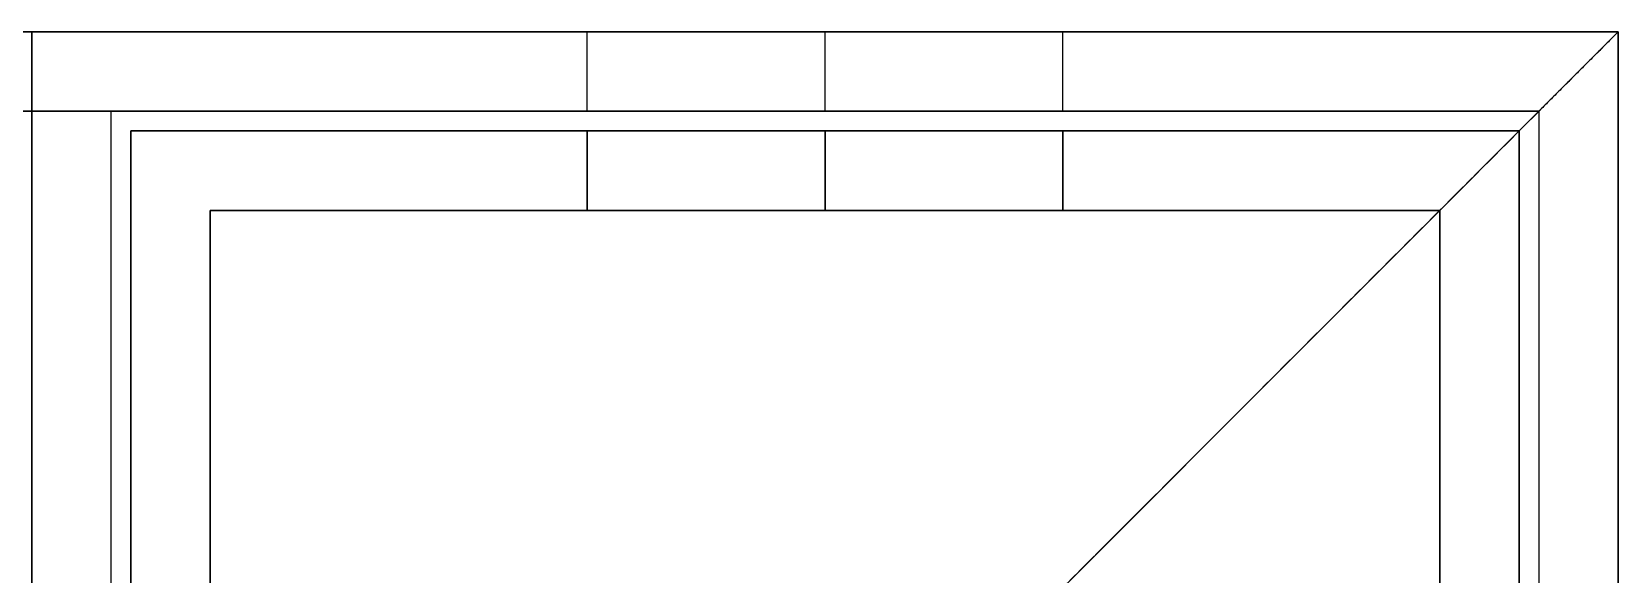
# Model space of a CAD drawing. Header units: millimetres. Extents: x -6529 to 809, y -8611 to 207.
# Drawn here: x 769.03 to 809.03, y 193.7 to 207.37 of the extents above; entities that cross this region are included whole.
import ezdxf

# ---------------------------------------------------------------- set-up
doc = ezdxf.new("R2010")
doc.units = ezdxf.units.MM
doc.header["$MEASUREMENT"] = 0
doc.layers.add('platen', color=7, linetype='Continuous', true_color=0x007f00)
doc.layers.add('staal', color=5, linetype='Continuous', true_color=0x0000ff)

# ---------------------------------------------------------------- blocks, each defined once
blk = doc.blocks.new('top plaat')
at = {"layer": 'platen'}
for points in [[(1276, 40), (967, 40), (658, 40)], [(1276, 40, 18), (967, 40, 18), (658, 40, 18)], [(1276, 40, 9), (967, 40, 9), (658, 40, 9)], [(1276, 0), (1276, 20), (1276, 40)], [(1276, 40), (1276, 40, 9), (1276, 40, 18)], [(1276, 0, 18), (1276, 20, 18), (1276, 40, 18)], [(1276, 0, 9), (1276, 20, 9), (1276, 40, 9)]]:
    blk.add_open_spline(points, degree=2, dxfattribs=at)

msp = doc.modelspace()

# ---------------------------------------------------------------- linework, layer by layer
at = {"layer": 'staal'}
for p, q in [((809.026, 207.367, 676), (769.026, 167.367, 676)), ((783.026, 205.367, 545.5), (783.026, 207.367, 545.5)), ((783.026, 205.367, 620.5), (783.026, 207.367, 620.5)), ((783.026, 205.367, 395.5), (783.026, 207.367, 395.5)), ((783.026, 205.367, 470.5), (783.026, 207.367, 470.5)), ((783.026, 205.367, 245.5), (783.026, 207.367, 245.5)), ((783.026, 205.367, 320.5), (783.026, 207.367, 320.5)), ((783.026, 205.367, 170.5), (783.026, 207.367, 170.5)), ((783.026, 205.367, 95.5), (783.026, 207.367, 95.5)), ((789.026, 205.367, 40), (789.026, 207.367, 40)), ((789.026, 205.367, 551.5), (789.026, 207.367, 551.5)), ((789.026, 205.367, 539.5), (789.026, 207.367, 539.5)), ((789.026, 205.367, 626.5), (789.026, 207.367, 626.5)), ((789.026, 205.367, 614.5), (789.026, 207.367, 614.5)), ((789.026, 205.367, 401.5), (789.026, 207.367, 401.5)), ((789.026, 205.367, 389.5), (789.026, 207.367, 389.5)), ((789.026, 205.367, 476.5), (789.026, 207.367, 476.5)), ((789.026, 205.367, 464.5), (789.026, 207.367, 464.5)), ((789.026, 205.367, 251.5), (789.026, 207.367, 251.5)), ((789.026, 205.367, 239.5), (789.026, 207.367, 239.5)), ((789.026, 205.367, 326.5), (789.026, 207.367, 326.5)), ((789.026, 205.367, 314.5), (789.026, 207.367, 314.5)), ((789.026, 205.367, 176.5), (789.026, 207.367, 176.5)), ((789.026, 205.367, 164.5), (789.026, 207.367, 164.5)), ((789.026, 205.367, 101.5), (789.026, 207.367, 101.5)), ((789.026, 205.367, 89.5), (789.026, 207.367, 89.5)), ((795.026, 205.367, 545.5), (795.026, 207.367, 545.5)), ((795.026, 205.367, 620.5), (795.026, 207.367, 620.5)), ((795.026, 205.367, 395.5), (795.026, 207.367, 395.5)), ((795.026, 205.367, 470.5), (795.026, 207.367, 470.5)), ((795.026, 205.367, 245.5), (795.026, 207.367, 245.5)), ((795.026, 205.367, 320.5), (795.026, 207.367, 320.5)), ((795.026, 205.367, 170.5), (795.026, 207.367, 170.5)), ((795.026, 205.367, 95.5), (795.026, 207.367, 95.5)), ((807.026, 205.367, 701), (809.026, 207.367, 701)), ((783.026, 202.867, 170.5), (783.026, 204.867, 170.5)), ((783.026, 202.867, 95.5), (783.026, 204.867, 95.5)), ((783.026, 204.867, 620.5), (783.026, 202.867, 620.5)), ((783.026, 204.867, 545.5), (783.026, 202.867, 545.5)), ((783.026, 204.867, 771.5), (783.026, 202.867, 771.5)), ((783.026, 204.867, 846.5), (783.026, 202.867, 846.5)), ((789.026, 202.867, 40), (789.026, 204.867, 40)), ((789.026, 202.867, 208), (789.026, 204.867, 208)), ((789.026, 202.867, 164.5), (789.026, 204.867, 164.5)), ((789.026, 202.867, 176.5), (789.026, 204.867, 176.5)), ((789.026, 202.867, 89.5), (789.026, 204.867, 89.5)), ((789.026, 202.867, 101.5), (789.026, 204.867, 101.5)), ((789.026, 202.867, 676), (789.026, 204.867, 676)), ((789.026, 202.867, 508), (789.026, 204.867, 508)), ((789.026, 204.867, 614.5), (789.026, 202.867, 614.5)), ((789.026, 204.867, 626.5), (789.026, 202.867, 626.5)), ((789.026, 204.867, 539.5), (789.026, 202.867, 539.5)), ((789.026, 204.867, 551.5), (789.026, 202.867, 551.5)), ((789.026, 202.867, 716), (789.026, 204.867, 716)), ((789.026, 202.867, 884), (789.026, 204.867, 884)), ((789.026, 204.867, 777.5), (789.026, 202.867, 777.5)), ((789.026, 204.867, 765.5), (789.026, 202.867, 765.5)), ((789.026, 204.867, 852.5), (789.026, 202.867, 852.5)), ((789.026, 204.867, 840.5), (789.026, 202.867, 840.5)), ((795.026, 202.867, 170.5), (795.026, 204.867, 170.5)), ((795.026, 202.867, 95.5), (795.026, 204.867, 95.5)), ((795.026, 204.867, 620.5), (795.026, 202.867, 620.5)), ((795.026, 204.867, 545.5), (795.026, 202.867, 545.5)), ((795.026, 204.867, 771.5), (795.026, 202.867, 771.5)), ((795.026, 204.867, 846.5), (795.026, 202.867, 846.5))]:
    msp.add_line(p, q, dxfattribs=at)
msp.add_lwpolyline([(-506.974, 207.367), (809.026, 207.367), (809.026, -1108.633), (-506.974, -1108.633)], close=True, dxfattribs=at)
at = {"layer": 'staal', "extrusion": (0, 1, 0)}
for points in [[(-769.026, 0), (-809.026, 0), (-809.026, 40), (-769.026, 40)], [(-771.026, 2), (-807.026, 2), (-807.026, 38), (-771.026, 38)]]:
    msp.add_lwpolyline(points, close=True, dxfattribs=at)
at = {"layer": 'staal'}
for points in [[(809.026, 207.367), (151.026, 207.367), (-506.974, 207.367)], [(809.026, 207.367, 40), (151.026, 207.367, 40), (-506.974, 207.367, 40)], [(-506.974, 207.367, 676), (151.026, 207.367, 676), (809.026, 207.367, 676)], [(-506.974, 207.367, 716), (151.026, 207.367, 716), (809.026, 207.367, 716)], [(809.026, 207.367, 20), (764.276, 207.367, 20), (719.526, 207.367, 20)], [(719.526, 207.367, 696), (764.276, 207.367, 696), (809.026, 207.367, 696)], [(809.026, 207.367), (789.026, 187.367), (769.026, 167.367)], [(769.026, 167.367, 40), (789.026, 187.367, 40), (809.026, 207.367, 40)], [(809.026, 207.367), (789.026, 187.367), (769.026, 167.367)], [(769.026, 167.367, 40), (789.026, 187.367, 40), (809.026, 207.367, 40)], [(809.026, 207.367, 716), (789.026, 187.367, 716), (769.026, 167.367, 716)], [(809.026, 207.367, 676), (789.026, 187.367, 676), (769.026, 167.367, 676)], [(769.026, 167.367, 716), (789.026, 187.367, 716), (809.026, 207.367, 716)], [(809.026, 207.367, 40), (789.026, 207.367, 40), (769.026, 207.367, 40)], [(769.026, 207.367, 40), (769.026, 207.367, 358), (769.026, 207.367, 676)], [(769.026, 207.367, 40), (769.026, 187.367, 40), (769.026, 167.367, 40)], [(809.026, 207.367, 676), (789.026, 207.367, 676), (769.026, 207.367, 676)], [(769.026, 207.367, 676), (769.026, 187.367, 676), (769.026, 167.367, 676)], [(809.026, 207.367, 658), (789.026, 207.367, 658), (769.026, 207.367, 658)], [(769.026, 207.367, 658), (769.026, 187.367, 658), (769.026, 167.367, 658)], [(789.026, 207.367, 40), (789.026, 207.367, 64.75), (789.026, 207.367, 89.5)], [(789.026, 207.367, 101.5), (789.026, 207.367, 133), (789.026, 207.367, 164.5)], [(789.026, 207.367, 176.5), (789.026, 207.367, 208), (789.026, 207.367, 239.5)], [(789.026, 207.367, 251.5), (789.026, 207.367, 283), (789.026, 207.367, 314.5)], [(789.026, 207.367, 326.5), (789.026, 207.367, 358), (789.026, 207.367, 389.5)], [(789.026, 207.367, 401.5), (789.026, 207.367, 433), (789.026, 207.367, 464.5)], [(789.026, 207.367, 476.5), (789.026, 207.367, 508), (789.026, 207.367, 539.5)], [(789.026, 207.367, 551.5), (789.026, 207.367, 583), (789.026, 207.367, 614.5)], [(789.026, 207.367, 626.5), (789.026, 207.367, 651.25), (789.026, 207.367, 676)], [(809.026, 207.367, 25), (808.026, 206.367, 25), (807.026, 205.367, 25)], [(809.026, 207.367, 25), (808.026, 206.367, 25), (807.026, 205.367, 25)], [(809.026, 207.367, 701), (808.026, 206.367, 701), (807.026, 205.367, 701)], [(809.026, 207.367), (809.026, -450.633), (809.026, -1108.633)], [(809.026, 207.367, 40), (809.026, -450.633, 40), (809.026, -1108.633, 40)], [(809.026, 207.367), (809.026, 207.367, 20), (809.026, 207.367, 40)], [(809.026, 207.367, 20), (809.026, 162.617, 20), (809.026, 117.867, 20)], [(809.026, 207.367), (809.026, 207.367, 20), (809.026, 207.367, 40)], [(809.026, 207.367, 676), (809.026, 207.367, 696), (809.026, 207.367, 716)], [(809.026, 207.367, 676), (809.026, -450.633, 676), (809.026, -1108.633, 676)], [(809.026, 207.367, 716), (809.026, -450.633, 716), (809.026, -1108.633, 716)], [(809.026, 207.367, 676), (809.026, 207.367, 696), (809.026, 207.367, 716)], [(809.026, 207.367, 696), (809.026, 162.617, 696), (809.026, 117.867, 696)], [(809.026, 167.367, 40), (809.026, 187.367, 40), (809.026, 207.367, 40)], [(809.026, 207.367, 40), (809.026, 207.367, 358), (809.026, 207.367, 676)], [(809.026, 167.367, 676), (809.026, 187.367, 676), (809.026, 207.367, 676)], [(809.026, 167.367, 658), (809.026, 187.367, 658), (809.026, 207.367, 658)], [(807.026, 205.367, 38), (151.026, 205.367, 38), (-504.974, 205.367, 38)], [(807.026, 205.367, 2), (151.026, 205.367, 2), (-504.974, 205.367, 2)], [(-504.974, 205.367, 714), (151.026, 205.367, 714), (807.026, 205.367, 714)], [(-504.974, 205.367, 678), (151.026, 205.367, 678), (807.026, 205.367, 678)], [(807.026, 205.367, 20), (763.276, 205.367, 20), (719.526, 205.367, 20)], [(719.526, 205.367, 696), (763.276, 205.367, 696), (807.026, 205.367, 696)], [(807.026, 205.367, 38), (789.026, 187.367, 38), (771.026, 169.367, 38)], [(771.026, 169.367, 2), (789.026, 187.367, 2), (807.026, 205.367, 2)], [(807.026, 205.367, 38), (789.026, 187.367, 38), (771.026, 169.367, 38)], [(771.026, 169.367, 2), (789.026, 187.367, 2), (807.026, 205.367, 2)], [(771.026, 169.367, 714), (789.026, 187.367, 714), (807.026, 205.367, 714)], [(807.026, 205.367, 678), (789.026, 187.367, 678), (771.026, 169.367, 678)], [(807.026, 205.367, 714), (789.026, 187.367, 714), (771.026, 169.367, 714)], [(771.026, 169.367, 678), (789.026, 187.367, 678), (807.026, 205.367, 678)], [(771.026, 169.367, 40), (771.026, 187.367, 40), (771.026, 205.367, 40)], [(771.026, 205.367, 40), (771.026, 205.367, 358), (771.026, 205.367, 676)], [(771.026, 205.367, 40), (789.026, 205.367, 40), (807.026, 205.367, 40)], [(771.026, 169.367, 676), (771.026, 187.367, 676), (771.026, 205.367, 676)], [(771.026, 205.367, 676), (789.026, 205.367, 676), (807.026, 205.367, 676)], [(771.026, 169.367, 658), (771.026, 187.367, 658), (771.026, 205.367, 658)], [(771.026, 205.367, 658), (789.026, 205.367, 658), (807.026, 205.367, 658)], [(789.026, 205.367, 40), (789.026, 205.367, 64.75), (789.026, 205.367, 89.5)], [(789.026, 205.367, 101.5), (789.026, 205.367, 133), (789.026, 205.367, 164.5)], [(789.026, 205.367, 176.5), (789.026, 205.367, 208), (789.026, 205.367, 239.5)], [(789.026, 205.367, 251.5), (789.026, 205.367, 283), (789.026, 205.367, 314.5)], [(789.026, 205.367, 326.5), (789.026, 205.367, 358), (789.026, 205.367, 389.5)], [(789.026, 205.367, 401.5), (789.026, 205.367, 433), (789.026, 205.367, 464.5)], [(789.026, 205.367, 476.5), (789.026, 205.367, 508), (789.026, 205.367, 539.5)], [(789.026, 205.367, 551.5), (789.026, 205.367, 583), (789.026, 205.367, 614.5)], [(789.026, 205.367, 626.5), (789.026, 205.367, 651.25), (789.026, 205.367, 676)], [(807.026, 205.367, 2), (807.026, 205.367, 20), (807.026, 205.367, 38)], [(807.026, 205.367, 38), (807.026, -450.633, 38), (807.026, -1106.633, 38)], [(807.026, 205.367, 2), (807.026, -450.633, 2), (807.026, -1106.633, 2)], [(807.026, 205.367, 20), (807.026, 161.617, 20), (807.026, 117.867, 20)], [(807.026, 205.367, 2), (807.026, 205.367, 20), (807.026, 205.367, 38)], [(807.026, 205.367, 714), (807.026, 205.367, 696), (807.026, 205.367, 678)], [(807.026, 205.367, 678), (807.026, 205.367, 696), (807.026, 205.367, 714)], [(807.026, 205.367, 714), (807.026, -450.633, 714), (807.026, -1106.633, 714)], [(807.026, 205.367, 678), (807.026, -450.633, 678), (807.026, -1106.633, 678)], [(807.026, 205.367, 696), (807.026, 161.617, 696), (807.026, 117.867, 696)], [(807.026, 205.367, 40), (807.026, 205.367, 358), (807.026, 205.367, 676)], [(807.026, 205.367, 40), (807.026, 187.367, 40), (807.026, 169.367, 40)], [(807.026, 205.367, 676), (807.026, 187.367, 676), (807.026, 169.367, 676)], [(807.026, 205.367, 658), (807.026, 187.367, 658), (807.026, 169.367, 658)], [(806.526, 204.867, 40), (789.026, 204.867, 40), (771.526, 204.867, 40)], [(771.526, 204.867, 40), (771.526, 204.867, 124), (771.526, 204.867, 208)], [(806.526, 204.867, 208), (789.026, 204.867, 208), (771.526, 204.867, 208)], [(771.526, 204.867, 40), (771.526, 187.367, 40), (771.526, 169.867, 40)], [(771.526, 204.867, 208), (771.526, 187.367, 208), (771.526, 169.867, 208)], [(806.526, 204.867, 124), (789.026, 204.867, 124), (771.526, 204.867, 124)], [(771.526, 204.867, 124), (771.526, 187.367, 124), (771.526, 169.867, 124)], [(771.526, 169.867, 676), (771.526, 187.367, 676), (771.526, 204.867, 676)], [(771.526, 204.867, 676), (771.526, 204.867, 592), (771.526, 204.867, 508)], [(771.526, 169.867, 508), (771.526, 187.367, 508), (771.526, 204.867, 508)], [(771.526, 204.867, 676), (789.026, 204.867, 676), (806.526, 204.867, 676)], [(771.526, 204.867, 508), (789.026, 204.867, 508), (806.526, 204.867, 508)], [(771.526, 169.867, 592), (771.526, 187.367, 592), (771.526, 204.867, 592)], [(771.526, 204.867, 592), (789.026, 204.867, 592), (806.526, 204.867, 592)], [(771.526, 169.867, 716), (771.526, 187.367, 716), (771.526, 204.867, 716)], [(771.526, 204.867, 716), (771.526, 204.867, 800), (771.526, 204.867, 884)], [(771.526, 169.867, 884), (771.526, 187.367, 884), (771.526, 204.867, 884)], [(771.526, 204.867, 716), (789.026, 204.867, 716), (806.526, 204.867, 716)], [(771.526, 204.867, 884), (789.026, 204.867, 884), (806.526, 204.867, 884)], [(771.526, 169.867, 800), (771.526, 187.367, 800), (771.526, 204.867, 800)], [(771.526, 204.867, 800), (789.026, 204.867, 800), (806.526, 204.867, 800)], [(789.026, 204.867, 40), (789.026, 204.867, 64.75), (789.026, 204.867, 89.5)], [(789.026, 204.867, 101.5), (789.026, 204.867, 133), (789.026, 204.867, 164.5)], [(789.026, 204.867, 176.5), (789.026, 204.867, 192.25), (789.026, 204.867, 208)], [(789.026, 204.867, 676), (789.026, 204.867, 651.25), (789.026, 204.867, 626.5)], [(789.026, 204.867, 614.5), (789.026, 204.867, 583), (789.026, 204.867, 551.5)], [(789.026, 204.867, 539.5), (789.026, 204.867, 523.75), (789.026, 204.867, 508)], [(789.026, 204.867, 716), (789.026, 204.867, 740.75), (789.026, 204.867, 765.5)], [(789.026, 204.867, 777.5), (789.026, 204.867, 809), (789.026, 204.867, 840.5)], [(789.026, 204.867, 852.5), (789.026, 204.867, 868.25), (789.026, 204.867, 884)], [(806.526, 169.867, 40), (806.526, 187.367, 40), (806.526, 204.867, 40)], [(806.526, 204.867, 40), (806.526, 204.867, 124), (806.526, 204.867, 208)], [(806.526, 169.867, 208), (806.526, 187.367, 208), (806.526, 204.867, 208)], [(806.526, 169.867, 124), (806.526, 187.367, 124), (806.526, 204.867, 124)], [(806.526, 204.867, 676), (806.526, 204.867, 592), (806.526, 204.867, 508)], [(806.526, 204.867, 676), (806.526, 187.367, 676), (806.526, 169.867, 676)], [(806.526, 204.867, 508), (806.526, 187.367, 508), (806.526, 169.867, 508)], [(806.526, 204.867, 592), (806.526, 187.367, 592), (806.526, 169.867, 592)], [(806.526, 204.867, 716), (806.526, 204.867, 800), (806.526, 204.867, 884)], [(806.526, 204.867, 716), (806.526, 187.367, 716), (806.526, 169.867, 716)], [(806.526, 204.867, 884), (806.526, 187.367, 884), (806.526, 169.867, 884)], [(806.526, 204.867, 800), (806.526, 187.367, 800), (806.526, 169.867, 800)], [(773.526, 171.867, 40), (773.526, 187.367, 40), (773.526, 202.867, 40)], [(773.526, 202.867, 40), (773.526, 202.867, 124), (773.526, 202.867, 208)], [(773.526, 171.867, 208), (773.526, 187.367, 208), (773.526, 202.867, 208)], [(773.526, 202.867, 40), (789.026, 202.867, 40), (804.526, 202.867, 40)], [(773.526, 202.867, 208), (789.026, 202.867, 208), (804.526, 202.867, 208)], [(773.526, 171.867, 124), (773.526, 187.367, 124), (773.526, 202.867, 124)], [(773.526, 202.867, 124), (789.026, 202.867, 124), (804.526, 202.867, 124)], [(804.526, 202.867, 676), (789.026, 202.867, 676), (773.526, 202.867, 676)], [(773.526, 202.867, 676), (773.526, 202.867, 592), (773.526, 202.867, 508)], [(804.526, 202.867, 508), (789.026, 202.867, 508), (773.526, 202.867, 508)], [(773.526, 202.867, 676), (773.526, 187.367, 676), (773.526, 171.867, 676)], [(773.526, 202.867, 508), (773.526, 187.367, 508), (773.526, 171.867, 508)], [(804.526, 202.867, 592), (789.026, 202.867, 592), (773.526, 202.867, 592)], [(773.526, 202.867, 592), (773.526, 187.367, 592), (773.526, 171.867, 592)], [(804.526, 202.867, 716), (789.026, 202.867, 716), (773.526, 202.867, 716)], [(773.526, 202.867, 716), (773.526, 202.867, 800), (773.526, 202.867, 884)], [(804.526, 202.867, 884), (789.026, 202.867, 884), (773.526, 202.867, 884)], [(773.526, 202.867, 716), (773.526, 187.367, 716), (773.526, 171.867, 716)], [(773.526, 202.867, 884), (773.526, 187.367, 884), (773.526, 171.867, 884)], [(804.526, 202.867, 800), (789.026, 202.867, 800), (773.526, 202.867, 800)], [(773.526, 202.867, 800), (773.526, 187.367, 800), (773.526, 171.867, 800)], [(789.026, 202.867, 40), (789.026, 202.867, 64.75), (789.026, 202.867, 89.5)], [(789.026, 202.867, 101.5), (789.026, 202.867, 133), (789.026, 202.867, 164.5)], [(789.026, 202.867, 176.5), (789.026, 202.867, 192.25), (789.026, 202.867, 208)], [(789.026, 202.867, 676), (789.026, 202.867, 651.25), (789.026, 202.867, 626.5)], [(789.026, 202.867, 614.5), (789.026, 202.867, 583), (789.026, 202.867, 551.5)], [(789.026, 202.867, 539.5), (789.026, 202.867, 523.75), (789.026, 202.867, 508)], [(789.026, 202.867, 716), (789.026, 202.867, 740.75), (789.026, 202.867, 765.5)], [(789.026, 202.867, 777.5), (789.026, 202.867, 809), (789.026, 202.867, 840.5)], [(789.026, 202.867, 852.5), (789.026, 202.867, 868.25), (789.026, 202.867, 884)], [(804.526, 202.867, 40), (804.526, 202.867, 124), (804.526, 202.867, 208)], [(804.526, 202.867, 40), (804.526, 187.367, 40), (804.526, 171.867, 40)], [(804.526, 202.867, 208), (804.526, 187.367, 208), (804.526, 171.867, 208)], [(804.526, 202.867, 124), (804.526, 187.367, 124), (804.526, 171.867, 124)], [(804.526, 171.867, 676), (804.526, 187.367, 676), (804.526, 202.867, 676)], [(804.526, 202.867, 676), (804.526, 202.867, 592), (804.526, 202.867, 508)], [(804.526, 171.867, 508), (804.526, 187.367, 508), (804.526, 202.867, 508)], [(804.526, 171.867, 592), (804.526, 187.367, 592), (804.526, 202.867, 592)], [(804.526, 171.867, 716), (804.526, 187.367, 716), (804.526, 202.867, 716)], [(804.526, 202.867, 716), (804.526, 202.867, 800), (804.526, 202.867, 884)], [(804.526, 171.867, 884), (804.526, 187.367, 884), (804.526, 202.867, 884)], [(804.526, 171.867, 800), (804.526, 187.367, 800), (804.526, 202.867, 800)]]:
    msp.add_open_spline(points, degree=2, dxfattribs=at)
for points, knots in [([(783.026, 207.367, 545.5), (783.026, 207.367, 539.5), (789.026, 207.367, 539.5), (795.026, 207.367, 539.5), (795.026, 207.367, 545.5), (795.026, 207.367, 551.5), (789.026, 207.367, 551.5), (783.026, 207.367, 551.5), (783.026, 207.367, 545.5)], [-31.415927, -31.415927, -31.415927, -23.561945, -23.561945, -15.707963, -15.707963, -7.853982, -7.853982, 0, 0, 0]), ([(783.026, 207.367, 620.5), (783.026, 207.367, 614.5), (789.026, 207.367, 614.5), (795.026, 207.367, 614.5), (795.026, 207.367, 620.5), (795.026, 207.367, 626.5), (789.026, 207.367, 626.5), (783.026, 207.367, 626.5), (783.026, 207.367, 620.5)], [-31.415927, -31.415927, -31.415927, -23.561945, -23.561945, -15.707963, -15.707963, -7.853982, -7.853982, 0, 0, 0]), ([(783.026, 207.367, 395.5), (783.026, 207.367, 389.5), (789.026, 207.367, 389.5), (795.026, 207.367, 389.5), (795.026, 207.367, 395.5), (795.026, 207.367, 401.5), (789.026, 207.367, 401.5), (783.026, 207.367, 401.5), (783.026, 207.367, 395.5)], [-31.415927, -31.415927, -31.415927, -23.561945, -23.561945, -15.707963, -15.707963, -7.853982, -7.853982, 0, 0, 0]), ([(783.026, 207.367, 470.5), (783.026, 207.367, 464.5), (789.026, 207.367, 464.5), (795.026, 207.367, 464.5), (795.026, 207.367, 470.5), (795.026, 207.367, 476.5), (789.026, 207.367, 476.5), (783.026, 207.367, 476.5), (783.026, 207.367, 470.5)], [-31.415927, -31.415927, -31.415927, -23.561945, -23.561945, -15.707963, -15.707963, -7.853982, -7.853982, 0, 0, 0]), ([(783.026, 207.367, 245.5), (783.026, 207.367, 239.5), (789.026, 207.367, 239.5), (795.026, 207.367, 239.5), (795.026, 207.367, 245.5), (795.026, 207.367, 251.5), (789.026, 207.367, 251.5), (783.026, 207.367, 251.5), (783.026, 207.367, 245.5)], [-31.415927, -31.415927, -31.415927, -23.561945, -23.561945, -15.707963, -15.707963, -7.853982, -7.853982, 0, 0, 0]), ([(783.026, 207.367, 320.5), (783.026, 207.367, 314.5), (789.026, 207.367, 314.5), (795.026, 207.367, 314.5), (795.026, 207.367, 320.5), (795.026, 207.367, 326.5), (789.026, 207.367, 326.5), (783.026, 207.367, 326.5), (783.026, 207.367, 320.5)], [-31.415927, -31.415927, -31.415927, -23.561945, -23.561945, -15.707963, -15.707963, -7.853982, -7.853982, 0, 0, 0]), ([(783.026, 207.367, 170.5), (783.026, 207.367, 164.5), (789.026, 207.367, 164.5), (795.026, 207.367, 164.5), (795.026, 207.367, 170.5), (795.026, 207.367, 176.5), (789.026, 207.367, 176.5), (783.026, 207.367, 176.5), (783.026, 207.367, 170.5)], [-31.415927, -31.415927, -31.415927, -23.561945, -23.561945, -15.707963, -15.707963, -7.853982, -7.853982, 0, 0, 0]), ([(783.026, 207.367, 95.5), (783.026, 207.367, 89.5), (789.026, 207.367, 89.5), (795.026, 207.367, 89.5), (795.026, 207.367, 95.5), (795.026, 207.367, 101.5), (789.026, 207.367, 101.5), (783.026, 207.367, 101.5), (783.026, 207.367, 95.5)], [-31.415927, -31.415927, -31.415927, -23.561945, -23.561945, -15.707963, -15.707963, -7.853982, -7.853982, 0, 0, 0]), ([(783.026, 205.367, 545.5), (783.026, 205.367, 551.5), (789.026, 205.367, 551.5), (795.026, 205.367, 551.5), (795.026, 205.367, 545.5), (795.026, 205.367, 539.5), (789.026, 205.367, 539.5), (783.026, 205.367, 539.5), (783.026, 205.367, 545.5)], [0, 0, 0, 7.853982, 7.853982, 15.707963, 15.707963, 23.561945, 23.561945, 31.415927, 31.415927, 31.415927]), ([(783.026, 205.367, 620.5), (783.026, 205.367, 626.5), (789.026, 205.367, 626.5), (795.026, 205.367, 626.5), (795.026, 205.367, 620.5), (795.026, 205.367, 614.5), (789.026, 205.367, 614.5), (783.026, 205.367, 614.5), (783.026, 205.367, 620.5)], [0, 0, 0, 7.853982, 7.853982, 15.707963, 15.707963, 23.561945, 23.561945, 31.415927, 31.415927, 31.415927]), ([(783.026, 205.367, 395.5), (783.026, 205.367, 401.5), (789.026, 205.367, 401.5), (795.026, 205.367, 401.5), (795.026, 205.367, 395.5), (795.026, 205.367, 389.5), (789.026, 205.367, 389.5), (783.026, 205.367, 389.5), (783.026, 205.367, 395.5)], [0, 0, 0, 7.853982, 7.853982, 15.707963, 15.707963, 23.561945, 23.561945, 31.415927, 31.415927, 31.415927]), ([(783.026, 205.367, 470.5), (783.026, 205.367, 476.5), (789.026, 205.367, 476.5), (795.026, 205.367, 476.5), (795.026, 205.367, 470.5), (795.026, 205.367, 464.5), (789.026, 205.367, 464.5), (783.026, 205.367, 464.5), (783.026, 205.367, 470.5)], [0, 0, 0, 7.853982, 7.853982, 15.707963, 15.707963, 23.561945, 23.561945, 31.415927, 31.415927, 31.415927]), ([(783.026, 205.367, 245.5), (783.026, 205.367, 251.5), (789.026, 205.367, 251.5), (795.026, 205.367, 251.5), (795.026, 205.367, 245.5), (795.026, 205.367, 239.5), (789.026, 205.367, 239.5), (783.026, 205.367, 239.5), (783.026, 205.367, 245.5)], [0, 0, 0, 7.853982, 7.853982, 15.707963, 15.707963, 23.561945, 23.561945, 31.415927, 31.415927, 31.415927]), ([(783.026, 205.367, 320.5), (783.026, 205.367, 326.5), (789.026, 205.367, 326.5), (795.026, 205.367, 326.5), (795.026, 205.367, 320.5), (795.026, 205.367, 314.5), (789.026, 205.367, 314.5), (783.026, 205.367, 314.5), (783.026, 205.367, 320.5)], [0, 0, 0, 7.853982, 7.853982, 15.707963, 15.707963, 23.561945, 23.561945, 31.415927, 31.415927, 31.415927]), ([(783.026, 205.367, 170.5), (783.026, 205.367, 176.5), (789.026, 205.367, 176.5), (795.026, 205.367, 176.5), (795.026, 205.367, 170.5), (795.026, 205.367, 164.5), (789.026, 205.367, 164.5), (783.026, 205.367, 164.5), (783.026, 205.367, 170.5)], [0, 0, 0, 7.853982, 7.853982, 15.707963, 15.707963, 23.561945, 23.561945, 31.415927, 31.415927, 31.415927]), ([(783.026, 205.367, 95.5), (783.026, 205.367, 101.5), (789.026, 205.367, 101.5), (795.026, 205.367, 101.5), (795.026, 205.367, 95.5), (795.026, 205.367, 89.5), (789.026, 205.367, 89.5), (783.026, 205.367, 89.5), (783.026, 205.367, 95.5)], [0, 0, 0, 7.853982, 7.853982, 15.707963, 15.707963, 23.561945, 23.561945, 31.415927, 31.415927, 31.415927]), ([(795.026, 204.867, 170.5), (795.026, 204.867, 176.5), (789.026, 204.867, 176.5), (783.026, 204.867, 176.5), (783.026, 204.867, 170.5), (783.026, 204.867, 164.5), (789.026, 204.867, 164.5), (795.026, 204.867, 164.5), (795.026, 204.867, 170.5)], [0, 0, 0, 7.853982, 7.853982, 15.707963, 15.707963, 23.561945, 23.561945, 31.415927, 31.415927, 31.415927]), ([(795.026, 204.867, 95.5), (795.026, 204.867, 101.5), (789.026, 204.867, 101.5), (783.026, 204.867, 101.5), (783.026, 204.867, 95.5), (783.026, 204.867, 89.5), (789.026, 204.867, 89.5), (795.026, 204.867, 89.5), (795.026, 204.867, 95.5)], [0, 0, 0, 7.853982, 7.853982, 15.707963, 15.707963, 23.561945, 23.561945, 31.415927, 31.415927, 31.415927]), ([(783.026, 204.867, 620.5), (783.026, 204.867, 614.5), (789.026, 204.867, 614.5), (795.026, 204.867, 614.5), (795.026, 204.867, 620.5), (795.026, 204.867, 626.5), (789.026, 204.867, 626.5), (783.026, 204.867, 626.5), (783.026, 204.867, 620.5)], [0, 0, 0, 7.853982, 7.853982, 15.707963, 15.707963, 23.561945, 23.561945, 31.415927, 31.415927, 31.415927]), ([(783.026, 204.867, 545.5), (783.026, 204.867, 539.5), (789.026, 204.867, 539.5), (795.026, 204.867, 539.5), (795.026, 204.867, 545.5), (795.026, 204.867, 551.5), (789.026, 204.867, 551.5), (783.026, 204.867, 551.5), (783.026, 204.867, 545.5)], [0, 0, 0, 7.853982, 7.853982, 15.707963, 15.707963, 23.561945, 23.561945, 31.415927, 31.415927, 31.415927]), ([(783.026, 204.867, 771.5), (783.026, 204.867, 777.5), (789.026, 204.867, 777.5), (795.026, 204.867, 777.5), (795.026, 204.867, 771.5), (795.026, 204.867, 765.5), (789.026, 204.867, 765.5), (783.026, 204.867, 765.5), (783.026, 204.867, 771.5)], [0, 0, 0, 7.853982, 7.853982, 15.707963, 15.707963, 23.561945, 23.561945, 31.415927, 31.415927, 31.415927]), ([(783.026, 204.867, 846.5), (783.026, 204.867, 852.5), (789.026, 204.867, 852.5), (795.026, 204.867, 852.5), (795.026, 204.867, 846.5), (795.026, 204.867, 840.5), (789.026, 204.867, 840.5), (783.026, 204.867, 840.5), (783.026, 204.867, 846.5)], [0, 0, 0, 7.853982, 7.853982, 15.707963, 15.707963, 23.561945, 23.561945, 31.415927, 31.415927, 31.415927]), ([(795.026, 202.867, 170.5), (795.026, 202.867, 164.5), (789.026, 202.867, 164.5), (783.026, 202.867, 164.5), (783.026, 202.867, 170.5), (783.026, 202.867, 176.5), (789.026, 202.867, 176.5), (795.026, 202.867, 176.5), (795.026, 202.867, 170.5)], [-31.415927, -31.415927, -31.415927, -23.561945, -23.561945, -15.707963, -15.707963, -7.853982, -7.853982, 0, 0, 0]), ([(795.026, 202.867, 95.5), (795.026, 202.867, 89.5), (789.026, 202.867, 89.5), (783.026, 202.867, 89.5), (783.026, 202.867, 95.5), (783.026, 202.867, 101.5), (789.026, 202.867, 101.5), (795.026, 202.867, 101.5), (795.026, 202.867, 95.5)], [-31.415927, -31.415927, -31.415927, -23.561945, -23.561945, -15.707963, -15.707963, -7.853982, -7.853982, 0, 0, 0]), ([(783.026, 202.867, 620.5), (783.026, 202.867, 626.5), (789.026, 202.867, 626.5), (795.026, 202.867, 626.5), (795.026, 202.867, 620.5), (795.026, 202.867, 614.5), (789.026, 202.867, 614.5), (783.026, 202.867, 614.5), (783.026, 202.867, 620.5)], [-31.415927, -31.415927, -31.415927, -23.561945, -23.561945, -15.707963, -15.707963, -7.853982, -7.853982, 0, 0, 0]), ([(783.026, 202.867, 545.5), (783.026, 202.867, 551.5), (789.026, 202.867, 551.5), (795.026, 202.867, 551.5), (795.026, 202.867, 545.5), (795.026, 202.867, 539.5), (789.026, 202.867, 539.5), (783.026, 202.867, 539.5), (783.026, 202.867, 545.5)], [-31.415927, -31.415927, -31.415927, -23.561945, -23.561945, -15.707963, -15.707963, -7.853982, -7.853982, 0, 0, 0]), ([(783.026, 202.867, 771.5), (783.026, 202.867, 765.5), (789.026, 202.867, 765.5), (795.026, 202.867, 765.5), (795.026, 202.867, 771.5), (795.026, 202.867, 777.5), (789.026, 202.867, 777.5), (783.026, 202.867, 777.5), (783.026, 202.867, 771.5)], [-31.415927, -31.415927, -31.415927, -23.561945, -23.561945, -15.707963, -15.707963, -7.853982, -7.853982, 0, 0, 0]), ([(783.026, 202.867, 846.5), (783.026, 202.867, 840.5), (789.026, 202.867, 840.5), (795.026, 202.867, 840.5), (795.026, 202.867, 846.5), (795.026, 202.867, 852.5), (789.026, 202.867, 852.5), (783.026, 202.867, 852.5), (783.026, 202.867, 846.5)], [-31.415927, -31.415927, -31.415927, -23.561945, -23.561945, -15.707963, -15.707963, -7.853982, -7.853982, 0, 0, 0])]:
    msp.add_rational_spline(points, [1, 0.707106781187, 1, 0.707106781187, 1, 0.707106781187, 1, 0.707106781187, 1], degree=2, knots=knots, dxfattribs=at)

# ---------------------------------------------------------------- block references
at = {"layer": 'platen'}
msp.add_blockref('top plaat', (-506.974, 167.367, 716), dxfattribs=at)

doc.saveas('drawing.dxf')
